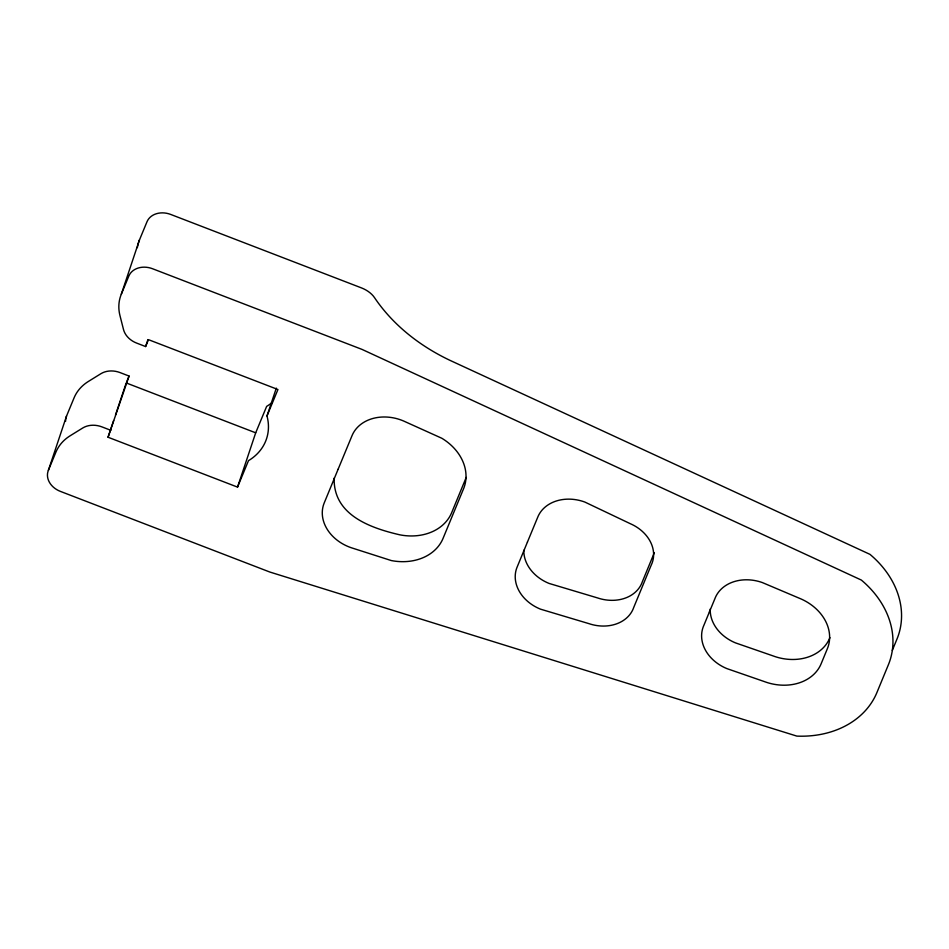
<?xml version="1.0" encoding="UTF-8"?>
<svg xmlns="http://www.w3.org/2000/svg" width="949" height="949" viewBox="0 0 949 949"><rect width="100%" height="100%" fill="white"/><g stroke="black" fill="none" stroke-linecap="round" stroke-linejoin="round"><path stroke-width="1.42" d="M334.167 478.118C333.135 514.916 370.122 527.952 399.909 534.845A50.297 40.273 18.5 0 0 451.7 512.59L466.22 477.406M121.306 294.226L128.85 276.017A19.122 15.314 18.5 0 1 152.54 268.733L362.008 349.398L861.348 580.064A94.129 75.374 18.5 0 1 888.371 664.798L876.912 692.545A94.129 75.374 18.5 0 1 796.863 736.104L269.824 572.033L60.345 491.368A19.122 15.314 18.5 0 1 48.375 470.336L66.549 416.042L74.081 397.845A50.297 40.273 18.5 0 1 88.364 381.462L100.879 373.716A20.119 16.109 18.5 0 1 120.096 372.601L129.076 376.053L108.056 437.24L237.535 487.11L248.484 460.656A58.304 46.679 18.5 0 0 266.989 415.97L277.938 389.517L148.459 339.659L145.612 346.551L136.632 343.087A20.119 16.109 18.5 0 1 123.5 329.505L119.965 315.59A50.297 40.273 18.5 0 1 121.306 294.226L139.467 239.931L147.012 221.722A19.122 15.314 18.5 0 1 170.701 214.438L361.415 287.879A20.119 12.029 22.5 0 1 374.416 297.5C393.064 325.222 420.253 346.302 450.289 360.49L869.948 554.346A94.129 75.374 18.5 0 1 896.971 639.08L892.297 650.433M108.056 437.24L113.643 420.537M115.505 414.962L126.217 382.945L255.696 432.815L237.535 487.11M145.612 346.551L147.937 339.588M266.989 415.97L276.313 388.129M48.375 470.336L55.92 452.127A50.297 40.273 18.5 0 1 70.202 435.745L82.705 428.011A20.119 16.109 18.5 0 1 101.934 426.884L110.903 430.348M126.692 381.795L129.076 376.053M255.696 432.815L266.657 406.374A58.304 46.679 18.5 0 0 271.948 402.661M654.336 552.674L642.366 581.666A37.165 29.763 18.5 0 1 597.562 597.929L549.115 583.445A38.506 30.831 18.5 0 1 523.836 550.254M829.924 637.609A46.24 37.023 18.5 0 1 772.996 655.878L735.439 642.864A39.004 31.234 18.5 0 1 710.243 609.056M65.611 421.297A19.122 15.314 18.5 0 1 66.549 416.042M137.344 247.665A50.297 40.273 18.5 0 1 139.467 239.931M338.117 469.245L324.238 502.887A40.202 32.195 18.5 0 0 353.17 548.344L391.308 560.562A50.297 40.273 18.5 0 0 443.088 538.308L463.551 488.794A50.297 40.273 18.5 0 0 441.843 438.272L405.448 421.842A40.202 32.195 18.5 0 0 352.043 435.627L338.117 469.245M527.442 542.057L517.347 566.541A38.506 30.831 18.5 0 0 540.515 609.163L588.961 623.647A37.165 29.763 18.5 0 0 633.754 607.384L651.18 565.213A37.165 29.763 18.5 0 0 630.266 523.682L584.786 502.033A38.506 30.831 18.5 0 0 537.573 517.596L527.442 542.057M709.366 612.034L703.909 625.249A39.004 31.234 18.5 0 0 726.827 668.582L764.396 681.596A46.24 37.023 18.5 0 0 821.324 663.327L827.196 649.104A46.24 37.023 18.5 0 0 798.916 598.06L762.379 582.579A39.004 31.234 18.5 0 0 714.846 598.807L709.366 612.034"/></g></svg>
